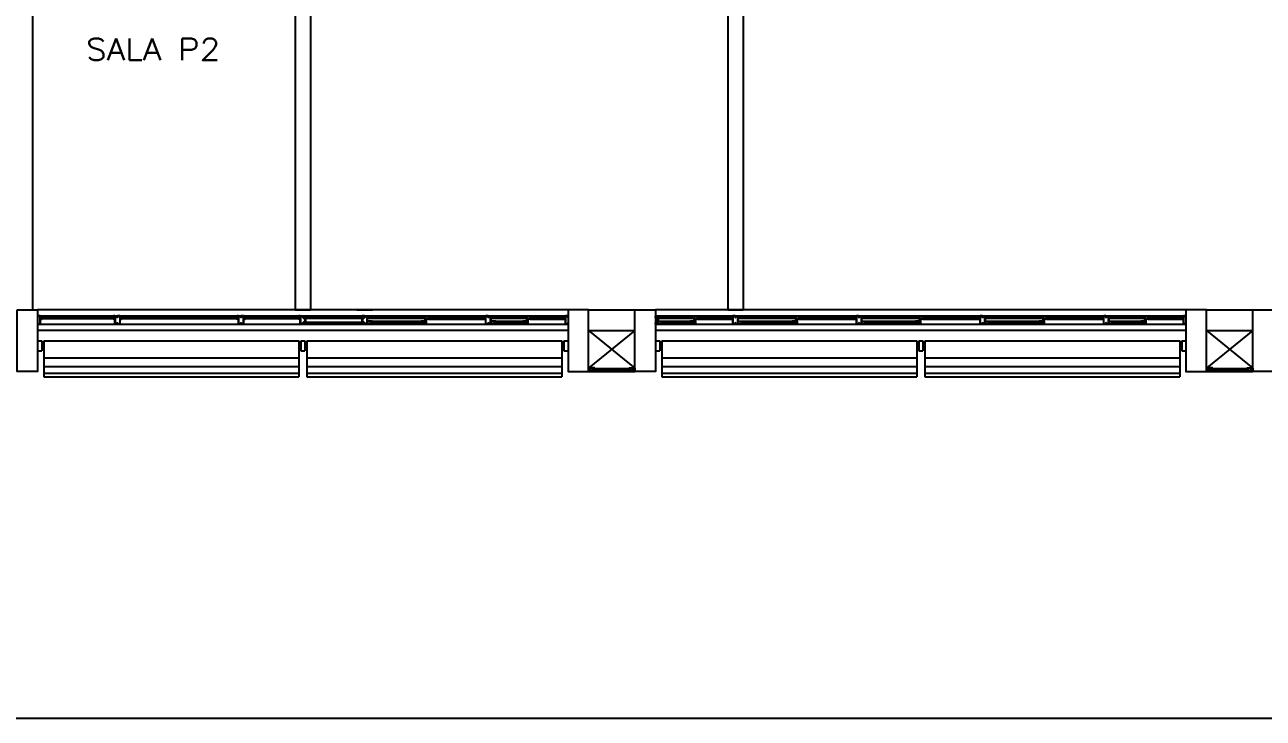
# Model space of a CAD drawing. Header units: millimetres. Extents: x 2801 to 3319, y 1187 to 1422.
# Drawn here: x 3076.25 to 3088.27, y 1337.98 to 1344.72 of the extents above; entities that cross this region are included whole.
import ezdxf

# ---------------------------------------------------------------- set-up
doc = ezdxf.new("R2010")
doc.units = ezdxf.units.MM
for name, color, linetype in [('AR-ALV', 2, 'Continuous'), ('AR-CALÇADA', 1, 'Continuous'), ('AR-ESQ', 1, 'Continuous'), ('AR-ESTC', 3, 'Continuous'), ('AR-PORTA', 1, 'Continuous'), ('AR-SHAFT', 1, 'Continuous'), ('AR-TXTCONG', 2, 'Continuous'), ('BR-LINHAS', 1, 'Continuous'), ('BR-MONTANTE', 242, 'Continuous'), ('BR-PAINEL', 1, 'Continuous'), ('BR-SUPORTE', 1, 'Continuous'), ('DT-ESQ-BAGUETE-C', 2, 'Continuous'), ('DT-ESQ-BAGUETE-V', 1, 'Continuous'), ('DT-ESQ-CHAPA DOBRADA-V', 1, 'Continuous'), ('DT-ESQ-MARCO-V', 1, 'Continuous'), ('DT-ESQ-PERFIL CADEIRA-C', 2, 'Continuous'), ('DT-ESQ-PERFIL CADEIRA-V', 1, 'Continuous'), ('DT-ESQ-PERFIL U SIMPLES-C', 2, 'Continuous'), ('DT-ESQ-PERFIL U-C', 2, 'Continuous'), ('DT-ESQ-PERFIL U-V', 1, 'Continuous'), ('DT-ESQ-VENEZIANA-C', 2, 'Continuous'), ('DT-ESQ-VENEZIANA-V', 2, 'Continuous'), ('DT-ESQ-VIDRO-C', 2, 'Continuous'), ('DT-ESQ-VIDRO-V', 2, 'Continuous')]:
    doc.layers.add(name, color=color, linetype=linetype)
doc.styles.add('S16', font='simplex.shx', dxfattribs={"width": 1.1, "height": 0.16})

# ---------------------------------------------------------------- blocks, each defined once
blk = doc.blocks.new('EF10-P')
at = {"layer": 'DT-ESQ-BAGUETE-C', "ltscale": 0.1}
for points in [[(0.039, -0.075), (0.0255, -0.075), (0.0255, -0.0735), (0.039, -0.0735), (0.039, -0.0615), (0.0255, -0.0615), (0.0255, -0.06), (0.039, -0.06, -0.4142136), (0.0405, -0.0615), (0.0405, -0.0735, -0.4142136)], [(0.736, -0.075), (0.7495, -0.075), (0.7495, -0.0735), (0.736, -0.0735), (0.736, -0.0615), (0.7495, -0.0615), (0.7495, -0.06), (0.736, -0.06, 0.4142136), (0.7345, -0.0615), (0.7345, -0.0735, 0.4142136)], [(0.814, -0.075), (0.8005, -0.075), (0.8005, -0.0735), (0.814, -0.0735), (0.814, -0.0615), (0.8005, -0.0615), (0.8005, -0.06), (0.814, -0.06, -0.4142136), (0.8155, -0.0615), (0.8155, -0.0735, -0.4142136)], [(1.936, -0.075), (1.9495, -0.075), (1.9495, -0.0735), (1.936, -0.0735), (1.936, -0.0615), (1.9495, -0.0615), (1.9495, -0.06), (1.936, -0.06, 0.4142136), (1.9345, -0.0615), (1.9345, -0.0735, 0.4142136)], [(2.014, -0.075), (2.0005, -0.075), (2.0005, -0.0735), (2.014, -0.0735), (2.014, -0.0615), (2.0005, -0.0615), (2.0005, -0.06), (2.014, -0.06, -0.4142136), (2.0155, -0.0615), (2.0155, -0.0735, -0.4142136)], [(2.536, -0.075), (2.5495, -0.075), (2.5495, -0.0735), (2.536, -0.0735), (2.536, -0.0615), (2.5495, -0.0615), (2.5495, -0.06), (2.536, -0.06, 0.4142136), (2.5345, -0.0615), (2.5345, -0.0735, 0.4142136)], [(3.2485, -0.125), (3.235, -0.125), (3.235, -0.1235), (3.248, -0.1235, 0.4142136), (3.2485, -0.123), (3.2485, -0.112, 0.4142136), (3.248, -0.1115), (3.235, -0.1115), (3.235, -0.11), (3.2485, -0.11, -0.4142136), (3.25, -0.1115), (3.25, -0.1235, -0.4142136)], [(3.7265, -0.125), (3.74, -0.125), (3.74, -0.1235), (3.727, -0.1235, -0.4142136), (3.7265, -0.123), (3.7265, -0.112, -0.4142136), (3.727, -0.1115), (3.74, -0.1115), (3.74, -0.11), (3.7265, -0.11, 0.4142136), (3.725, -0.1115), (3.725, -0.1235, 0.4142136)], [(3.81, -0.08), (3.7965, -0.08), (3.7965, -0.0785), (3.8095, -0.0785, 0.4142136), (3.81, -0.078), (3.81, -0.067, 0.4142136), (3.8095, -0.0665), (3.7965, -0.0665), (3.7965, -0.065), (3.81, -0.065, -0.4142136), (3.8115, -0.0665), (3.8115, -0.0785, -0.4142136)], [(4.3015, -0.08), (4.315, -0.08), (4.315, -0.0785), (4.302, -0.0785, -0.4142136), (4.3015, -0.078), (4.3015, -0.067, -0.4142136), (4.302, -0.0665), (4.315, -0.0665), (4.315, -0.065), (4.3015, -0.065, 0.4142136), (4.3, -0.0665), (4.3, -0.0785, 0.4142136)], [(4.4485, -0.125), (4.435, -0.125), (4.435, -0.1235), (4.448, -0.1235, 0.4142136), (4.4485, -0.123), (4.4485, -0.112, 0.4142136), (4.448, -0.1115), (4.435, -0.1115), (4.435, -0.11), (4.4485, -0.11, -0.4142136), (4.45, -0.1115), (4.45, -0.1235, -0.4142136)], [(4.714, -0.125), (4.7275, -0.125), (4.7275, -0.1235), (4.7145, -0.1235, -0.4142136), (4.714, -0.123), (4.714, -0.112, -0.4142136), (4.7145, -0.1115), (4.7275, -0.1115), (4.7275, -0.11), (4.714, -0.11, 0.4142136), (4.7125, -0.1115), (4.7125, -0.1235, 0.4142136)], [(4.7975, -0.08), (4.784, -0.08), (4.784, -0.0785), (4.797, -0.0785, 0.4142136), (4.7975, -0.078), (4.7975, -0.067, 0.4142136), (4.797, -0.0665), (4.784, -0.0665), (4.784, -0.065), (4.7975, -0.065, -0.4142136), (4.799, -0.0665), (4.799, -0.0785, -0.4142136)], [(5.0765, -0.08), (5.09, -0.08), (5.09, -0.0785), (5.077, -0.0785, -0.4142136), (5.0765, -0.078), (5.0765, -0.067, -0.4142136), (5.077, -0.0665), (5.09, -0.0665), (5.09, -0.065), (5.0765, -0.065, 0.4142136), (5.075, -0.0665), (5.075, -0.0785, 0.4142136)]]:
    blk.add_lwpolyline(points, format="xyb", close=True, dxfattribs=at)
at = {"layer": 'DT-ESQ-BAGUETE-V', "ltscale": 0.1}
for p, q in [((3.2485, -0.11), (3.7265, -0.11)), ((3.81, -0.065), (4.3015, -0.065)), ((4.4485, -0.11), (4.714, -0.11)), ((4.7975, -0.065), (5.0765, -0.065))]:
    blk.add_line(p, q, dxfattribs=at)
at = {"layer": 'DT-ESQ-CHAPA DOBRADA-V', "ltscale": 0.1}
for p, q in [((3.2, -0.077), (3.7615, -0.077)), ((3.2, -0.08), (3.7615, -0.08)), ((4.4, -0.077), (4.749, -0.077)), ((4.4, -0.08), (4.749, -0.08))]:
    blk.add_line(p, q, dxfattribs=at)
at = {"layer": 'DT-ESQ-MARCO-V', "ltscale": 0.1}
for p, q in [((0.0235, -0.06), (0.7515, -0.06)), ((0.7985, -0.06), (1.9515, -0.06)), ((1.9985, -0.06), (2.5515, -0.06)), ((2.5985, -0.06), (3.1515, -0.06)), ((0.0235, -0.14), (0.7515, -0.14)), ((0.7985, -0.14), (1.9515, -0.14)), ((1.9985, -0.14), (2.5515, -0.14)), ((2.5985, -0.14), (3.1515, -0.14))]:
    blk.add_line(p, q, dxfattribs=at)
at = {"layer": 'DT-ESQ-PERFIL CADEIRA-C', "ltscale": 0.1}
for p, q in [((3.7635, -0.0885), (3.81, -0.0885)), ((4.35, -0.0885), (4.3015, -0.0885)), ((4.751, -0.0885), (4.7975, -0.0885)), ((5.125, -0.0885), (5.0765, -0.0885)), ((3.2, -0.1335), (3.2485, -0.1335)), ((3.773, -0.1335), (3.7265, -0.1335)), ((4.4, -0.1335), (4.4485, -0.1335)), ((4.7605, -0.1335), (4.714, -0.1335))]:
    blk.add_line(p, q, dxfattribs=at)
for points in [[(3.2485, -0.135), (3.2, -0.135), (3.2, -0.1335), (3.235, -0.1335, -0.1989119), (3.2339, -0.1331, -0.1989128), (3.2335, -0.132), (3.2335, -0.112, 0.4142136), (3.233, -0.1115), (3.2, -0.1115), (3.2, -0.11), (3.2335, -0.11, -0.4142136), (3.235, -0.1115), (3.235, -0.1235), (3.235, -0.125), (3.235, -0.132), (3.2485, -0.132, -1)], [(3.7265, -0.132, 1), (3.7265, -0.135), (3.773, -0.135, 0.4142136), (3.775, -0.133), (3.775, -0.112, 0.4142136), (3.773, -0.11), (3.7415, -0.11, 0.4142136), (3.74, -0.1115), (3.74, -0.132)], [(3.74, -0.1335, 0.1989127), (3.7411, -0.1331, 0.1989133), (3.7415, -0.132), (3.7415, -0.112, -0.4142136), (3.742, -0.1115), (3.773, -0.1115, -0.4142136), (3.7735, -0.112), (3.7735, -0.133, -0.4142136), (3.773, -0.1335)], [(3.81, -0.087, -1), (3.81, -0.09), (3.7635, -0.09, -0.4142136), (3.7615, -0.088), (3.7615, -0.067, -0.4142136), (3.7635, -0.065), (3.795, -0.065, -0.4142136), (3.7965, -0.0665), (3.7965, -0.087)], [(3.7965, -0.0885, -0.1989127), (3.7954, -0.0881, -0.1989133), (3.795, -0.087), (3.795, -0.067, 0.4142136), (3.7945, -0.0665), (3.7635, -0.0665, 0.4142136), (3.763, -0.067), (3.763, -0.088, 0.4142136), (3.7635, -0.0885)], [(4.3015, -0.09), (4.35, -0.09), (4.35, -0.0885), (4.315, -0.0885, 0.1989119), (4.3161, -0.0881, 0.1989128), (4.3165, -0.087), (4.3165, -0.067, -0.4142136), (4.317, -0.0665), (4.35, -0.0665), (4.35, -0.065), (4.3165, -0.065, 0.4142136), (4.315, -0.0665), (4.315, -0.0785), (4.315, -0.08), (4.315, -0.087), (4.3015, -0.087, 1)], [(4.4485, -0.135), (4.4, -0.135), (4.4, -0.1335), (4.435, -0.1335, -0.1989119), (4.4339, -0.1331, -0.1989128), (4.4335, -0.132), (4.4335, -0.112, 0.4142136), (4.433, -0.1115), (4.4, -0.1115), (4.4, -0.11), (4.4335, -0.11, -0.4142136), (4.435, -0.1115), (4.435, -0.1235), (4.435, -0.125), (4.435, -0.132), (4.4485, -0.132, -1)], [(4.714, -0.132, 1), (4.714, -0.135), (4.7605, -0.135, 0.4142136), (4.7625, -0.133), (4.7625, -0.112, 0.4142136), (4.7605, -0.11), (4.729, -0.11, 0.4142136), (4.7275, -0.1115), (4.7275, -0.132)], [(4.7275, -0.1335, 0.1989127), (4.7286, -0.1331, 0.1989133), (4.729, -0.132), (4.729, -0.112, -0.4142136), (4.7295, -0.1115), (4.7605, -0.1115, -0.4142136), (4.761, -0.112), (4.761, -0.133, -0.4142136), (4.7605, -0.1335)], [(4.7975, -0.087, -1), (4.7975, -0.09), (4.751, -0.09, -0.4142136), (4.749, -0.088), (4.749, -0.067, -0.4142136), (4.751, -0.065), (4.7825, -0.065, -0.4142136), (4.784, -0.0665), (4.784, -0.087)], [(4.784, -0.0885, -0.1989127), (4.7829, -0.0881, -0.1989133), (4.7825, -0.087), (4.7825, -0.067, 0.4142136), (4.782, -0.0665), (4.751, -0.0665, 0.4142136), (4.7505, -0.067), (4.7505, -0.088, 0.4142136), (4.751, -0.0885)], [(5.0765, -0.09), (5.125, -0.09), (5.125, -0.0885), (5.09, -0.0885, 0.1989119), (5.0911, -0.0881, 0.1989128), (5.0915, -0.087), (5.0915, -0.067, -0.4142136), (5.092, -0.0665), (5.125, -0.0665), (5.125, -0.065), (5.0915, -0.065, 0.4142136), (5.09, -0.0665), (5.09, -0.0785), (5.09, -0.08), (5.09, -0.087), (5.0765, -0.087, 1)]]:
    blk.add_lwpolyline(points, format="xyb", close=True, dxfattribs=at)
at = {"layer": 'DT-ESQ-PERFIL CADEIRA-V', "ltscale": 0.1}
for p, q in [((3.795, -0.09), (4.3015, -0.09)), ((4.7825, -0.09), (5.0765, -0.09)), ((3.2485, -0.135), (3.7265, -0.135)), ((4.4485, -0.135), (4.714, -0.135))]:
    blk.add_line(p, q, dxfattribs=at)
at = {"layer": 'DT-ESQ-PERFIL U SIMPLES-C', "ltscale": 0.1}
for points in [[(3.7635, -0.102), (3.7715, -0.102), (3.7715, -0.1005), (3.7635, -0.1005, -0.4142136), (3.763, -0.1), (3.763, -0.092, -0.4142136), (3.7635, -0.0915), (3.7715, -0.0915), (3.7715, -0.09), (3.7635, -0.09, 0.4142136), (3.7615, -0.092), (3.7615, -0.1, 0.4142136)], [(3.773, -0.098), (3.765, -0.098), (3.765, -0.0995), (3.773, -0.0995, -0.4142136), (3.7735, -0.1), (3.7735, -0.108, -0.4142136), (3.773, -0.1085), (3.765, -0.1085), (3.765, -0.11), (3.773, -0.11, 0.4142136), (3.775, -0.108), (3.775, -0.1, 0.4142136)], [(4.751, -0.102), (4.759, -0.102), (4.759, -0.1005), (4.751, -0.1005, -0.4142136), (4.7505, -0.1), (4.7505, -0.092, -0.4142136), (4.751, -0.0915), (4.759, -0.0915), (4.759, -0.09), (4.751, -0.09, 0.4142136), (4.749, -0.092), (4.749, -0.1, 0.4142136)], [(4.7605, -0.098), (4.7525, -0.098), (4.7525, -0.0995), (4.7605, -0.0995, -0.4142136), (4.761, -0.1), (4.761, -0.108, -0.4142136), (4.7605, -0.1085), (4.7525, -0.1085), (4.7525, -0.11), (4.7605, -0.11, 0.4142136), (4.7625, -0.108), (4.7625, -0.1, 0.4142136)]]:
    blk.add_lwpolyline(points, format="xyb", close=True, dxfattribs=at)
at = {"layer": 'DT-ESQ-PERFIL U-C', "ltscale": 0.1}
for points in [[(0.025, -0.0905), (0.025, -0.0905, 0.4142136), (0.0235, -0.092), (0.0235, -0.1385), (0.0015, -0.1385), (0.0015, -0.125), (0, -0.125), (0, -0.1385, 0.4142136), (0.0015, -0.14), (0.0235, -0.14, 0.4142136), (0.025, -0.1385), (0.025, -0.092), (0.0385, -0.092, 1), (0.0385, -0.089), (0.025, -0.089), (0.025, -0.0615, 0.4142136), (0.0235, -0.06), (0.0015, -0.06, 0.4142136), (0, -0.0615), (0, -0.075), (0.0015, -0.075), (0.0015, -0.0615), (0.0235, -0.0615), (0.0235, -0.089, 0.4142136), (0.025, -0.0905), (0.0385, -0.0905)], [(0.75, -0.0905), (0.75, -0.0905, -0.4142136), (0.7515, -0.092), (0.7515, -0.1385), (0.7735, -0.1385), (0.7735, -0.125), (0.775, -0.125), (0.775, -0.1385, -0.4142136), (0.7735, -0.14), (0.7515, -0.14, -0.4142136), (0.75, -0.1385), (0.75, -0.092), (0.7365, -0.092, -1), (0.7365, -0.089), (0.75, -0.089), (0.75, -0.0615, -0.4142136), (0.7515, -0.06), (0.7735, -0.06, -0.4142136), (0.775, -0.0615), (0.775, -0.075), (0.7735, -0.075), (0.7735, -0.0615), (0.7515, -0.0615), (0.7515, -0.089, -0.4142136), (0.75, -0.0905), (0.7365, -0.0905)], [(0.8, -0.0905), (0.8, -0.0905, 0.4142136), (0.7985, -0.092), (0.7985, -0.1385), (0.7765, -0.1385), (0.7765, -0.125), (0.775, -0.125), (0.775, -0.1385, 0.4142136), (0.7765, -0.14), (0.7985, -0.14, 0.4142136), (0.8, -0.1385), (0.8, -0.092), (0.8135, -0.092, 1), (0.8135, -0.089), (0.8, -0.089), (0.8, -0.0615, 0.4142136), (0.7985, -0.06), (0.7765, -0.06, 0.4142136), (0.775, -0.0615), (0.775, -0.075), (0.7765, -0.075), (0.7765, -0.0615), (0.7985, -0.0615), (0.7985, -0.089, 0.4142136), (0.8, -0.0905), (0.8135, -0.0905)], [(1.95, -0.0905), (1.95, -0.0905, -0.4142136), (1.9515, -0.092), (1.9515, -0.1385), (1.9735, -0.1385), (1.9735, -0.125), (1.975, -0.125), (1.975, -0.1385, -0.4142136), (1.9735, -0.14), (1.9515, -0.14, -0.4142136), (1.95, -0.1385), (1.95, -0.092), (1.9365, -0.092, -1), (1.9365, -0.089), (1.95, -0.089), (1.95, -0.0615, -0.4142136), (1.9515, -0.06), (1.9735, -0.06, -0.4142136), (1.975, -0.0615), (1.975, -0.075), (1.9735, -0.075), (1.9735, -0.0615), (1.9515, -0.0615), (1.9515, -0.089, -0.4142136), (1.95, -0.0905), (1.9365, -0.0905)], [(2, -0.0905), (2, -0.0905, 0.4142136), (1.9985, -0.092), (1.9985, -0.1385), (1.9765, -0.1385), (1.9765, -0.125), (1.975, -0.125), (1.975, -0.1385, 0.4142136), (1.9765, -0.14), (1.9985, -0.14, 0.4142136), (2, -0.1385), (2, -0.092), (2.0135, -0.092, 1), (2.0135, -0.089), (2, -0.089), (2, -0.0615, 0.4142136), (1.9985, -0.06), (1.9765, -0.06, 0.4142136), (1.975, -0.0615), (1.975, -0.075), (1.9765, -0.075), (1.9765, -0.0615), (1.9985, -0.0615), (1.9985, -0.089, 0.4142136), (2, -0.0905), (2.0135, -0.0905)], [(2.55, -0.0905), (2.55, -0.0905, -0.4142136), (2.5515, -0.092), (2.5515, -0.1385), (2.5735, -0.1385), (2.5735, -0.125), (2.575, -0.125), (2.575, -0.1385, -0.4142136), (2.5735, -0.14), (2.5515, -0.14, -0.4142136), (2.55, -0.1385), (2.55, -0.092), (2.5365, -0.092, -1), (2.5365, -0.089), (2.55, -0.089), (2.55, -0.0615, -0.4142136), (2.5515, -0.06), (2.5735, -0.06, -0.4142136), (2.575, -0.0615), (2.575, -0.075), (2.5735, -0.075), (2.5735, -0.0615), (2.5515, -0.0615), (2.5515, -0.089, -0.4142136), (2.55, -0.0905), (2.5365, -0.0905)]]:
    blk.add_lwpolyline(points, format="xyb", dxfattribs=at)
for points in [[(2.6, -0.1285), (2.6, -0.1385, -0.4142136), (2.5985, -0.14), (2.5765, -0.14, -0.4142136), (2.575, -0.1385), (2.575, -0.125), (2.5765, -0.125), (2.5765, -0.138, 0.4142136), (2.577, -0.1385), (2.598, -0.1385, 0.4142136), (2.5985, -0.138), (2.5985, -0.1285), (2.5855, -0.1285, -0.4142136), (2.584, -0.127), (2.584, -0.117, -0.4142136), (2.5855, -0.1155), (2.5985, -0.1155), (2.5985, -0.0845), (2.5855, -0.0845, -0.4142136), (2.584, -0.083), (2.584, -0.073, -0.4142136), (2.5855, -0.0715), (2.5985, -0.0715), (2.5985, -0.062, 0.4142136), (2.598, -0.0615), (2.577, -0.0615, 0.4142136), (2.5765, -0.062), (2.5765, -0.075), (2.575, -0.075), (2.575, -0.0615, -0.4142136), (2.5765, -0.06), (2.5985, -0.06, -0.4142136), (2.6, -0.0615), (2.6, -0.0715, -0.4142136), (2.5985, -0.073), (2.5855, -0.073), (2.5855, -0.083), (2.5985, -0.083), (2.5985, -0.083, -0.4142136), (2.6, -0.0845), (2.6, -0.1155, -0.4142136), (2.5985, -0.117), (2.5985, -0.117), (2.5855, -0.117), (2.5855, -0.127), (2.5985, -0.127, -0.4142136)], [(3.15, -0.1285), (3.15, -0.1385, 0.4142136), (3.1515, -0.14), (3.1735, -0.14, 0.4142136), (3.175, -0.1385), (3.175, -0.125), (3.1735, -0.125), (3.1735, -0.138, -0.4142136), (3.173, -0.1385), (3.152, -0.1385, -0.4142136), (3.1515, -0.138), (3.1515, -0.1285), (3.1645, -0.1285, 0.4142136), (3.166, -0.127), (3.166, -0.117, 0.4142136), (3.1645, -0.1155), (3.1515, -0.1155), (3.1515, -0.0845), (3.1645, -0.0845, 0.4142136), (3.166, -0.083), (3.166, -0.073, 0.4142136), (3.1645, -0.0715), (3.1515, -0.0715), (3.1515, -0.062, -0.4142136), (3.152, -0.0615), (3.173, -0.0615, -0.4142136), (3.1735, -0.062), (3.1735, -0.075), (3.175, -0.075), (3.175, -0.0615, 0.4142136), (3.1735, -0.06), (3.1515, -0.06, 0.4142136), (3.15, -0.0615), (3.15, -0.0715, 0.4142136), (3.1515, -0.073), (3.1645, -0.073), (3.1645, -0.083), (3.1515, -0.083), (3.1515, -0.083, 0.4142136), (3.15, -0.0845), (3.15, -0.1155, 0.4142136), (3.1515, -0.117), (3.1515, -0.117), (3.1645, -0.117), (3.1645, -0.127), (3.1515, -0.127, 0.4142136)], [(3.175, -0.0615, -0.4142136), (3.1765, -0.06), (3.1985, -0.06, -0.4142136), (3.2, -0.0615), (3.2, -0.1385, -0.4142136), (3.1985, -0.14), (3.1765, -0.14, -0.4142136), (3.175, -0.1385), (3.175, -0.125), (3.1765, -0.125), (3.1765, -0.138, 0.4142136), (3.177, -0.1385), (3.198, -0.1385, 0.4142136), (3.1985, -0.138), (3.1985, -0.062, 0.4142136), (3.198, -0.0615), (3.177, -0.0615, 0.4142136), (3.1765, -0.062), (3.1765, -0.075), (3.175, -0.075)], [(4.375, -0.0615, 0.4142136), (4.3735, -0.06), (4.3515, -0.06, 0.4142136), (4.35, -0.0615), (4.35, -0.1385, 0.4142136), (4.3515, -0.14), (4.3735, -0.14, 0.4142136), (4.375, -0.1385), (4.375, -0.125), (4.3735, -0.125), (4.3735, -0.138, -0.4142136), (4.373, -0.1385), (4.352, -0.1385, -0.4142136), (4.3515, -0.138), (4.3515, -0.062, -0.4142136), (4.352, -0.0615), (4.373, -0.0615, -0.4142136), (4.3735, -0.062), (4.3735, -0.075), (4.375, -0.075)], [(4.375, -0.0615, -0.4142136), (4.3765, -0.06), (4.3985, -0.06, -0.4142136), (4.4, -0.0615), (4.4, -0.1385, -0.4142136), (4.3985, -0.14), (4.3765, -0.14, -0.4142136), (4.375, -0.1385), (4.375, -0.125), (4.3765, -0.125), (4.3765, -0.138, 0.4142136), (4.377, -0.1385), (4.398, -0.1385, 0.4142136), (4.3985, -0.138), (4.3985, -0.062, 0.4142136), (4.398, -0.0615), (4.377, -0.0615, 0.4142136), (4.3765, -0.062), (4.3765, -0.075), (4.375, -0.075)], [(5.15, -0.0615, 0.4142136), (5.1485, -0.06), (5.1265, -0.06, 0.4142136), (5.125, -0.0615), (5.125, -0.1385, 0.4142136), (5.1265, -0.14), (5.1485, -0.14, 0.4142136), (5.15, -0.1385), (5.15, -0.125), (5.1485, -0.125), (5.1485, -0.138, -0.4142136), (5.148, -0.1385), (5.127, -0.1385, -0.4142136), (5.1265, -0.138), (5.1265, -0.062, -0.4142136), (5.127, -0.0615), (5.148, -0.0615, -0.4142136), (5.1485, -0.062), (5.1485, -0.075), (5.15, -0.075)]]:
    blk.add_lwpolyline(points, format="xyb", close=True, dxfattribs=at)
at = {"layer": 'DT-ESQ-PERFIL U-V', "ltscale": 0.1}
for p, q in [((3.1985, -0.06), (4.3515, -0.06)), ((4.3985, -0.06), (5.1265, -0.06)), ((3.1985, -0.14), (4.3515, -0.14)), ((4.3985, -0.14), (5.1265, -0.14))]:
    blk.add_line(p, q, dxfattribs=at)
at = {"layer": 'DT-ESQ-VIDRO-C', "ltscale": 0.1}
for points in [[(0.027, -0.087), (0.027, -0.077), (0.748, -0.077), (0.748, -0.087)], [(0.802, -0.087), (0.802, -0.077), (1.948, -0.077), (1.948, -0.087)], [(2.002, -0.087), (2.002, -0.077), (2.548, -0.077), (2.548, -0.087)], [(3.1625, -0.081), (3.1625, -0.075), (2.5875, -0.075), (2.5875, -0.081)], [(4.3125, -0.085), (4.3125, -0.082), (3.799, -0.082), (3.799, -0.085)], [(5.0875, -0.085), (5.0875, -0.082), (4.7865, -0.082), (4.7865, -0.085)], [(3.238, -0.13), (3.238, -0.127), (3.737, -0.127), (3.737, -0.13)], [(4.438, -0.13), (4.438, -0.127), (4.7245, -0.127), (4.7245, -0.13)]]:
    blk.add_lwpolyline(points, close=True, dxfattribs=at)
at = {"layer": 'DT-ESQ-VIDRO-V', "ltscale": 0.1}
blk.add_lwpolyline([(3.1625, -0.119), (3.1625, -0.125), (2.5875, -0.125), (2.5875, -0.119)], close=True, dxfattribs=at)
blk = doc.blocks.new('EF40-P')
at = {"layer": 'DT-ESQ-BAGUETE-C', "color": 2, "ltscale": 0.1}
for points in [[(0.073, -0.125), (0.06, -0.125), (0.06, -0.124), (0.073, -0.124, 0.414214), (0.073, -0.123), (0.073, -0.112, 0.414214), (0.073, -0.112), (0.06, -0.112), (0.06, -0.11), (0.073, -0.11, -0.414214), (0.075, -0.112), (0.075, -0.124, -0.414214)], [(0.339, -0.125), (0.352, -0.125), (0.352, -0.124), (0.34, -0.124, -0.414214), (0.339, -0.123), (0.339, -0.112, -0.414214), (0.34, -0.112), (0.352, -0.112), (0.352, -0.11), (0.339, -0.11, 0.414214), (0.337, -0.112), (0.337, -0.124, 0.414214)], [(0.422, -0.08), (0.409, -0.08), (0.409, -0.079), (0.422, -0.079, 0.414214), (0.422, -0.078), (0.422, -0.067, 0.414214), (0.422, -0.067), (0.409, -0.067), (0.409, -0.065), (0.422, -0.065, -0.414214), (0.424, -0.067), (0.424, -0.079, -0.414214)], [(0.702, -0.08), (0.715, -0.08), (0.715, -0.079), (0.702, -0.079, -0.414214), (0.702, -0.078), (0.702, -0.067, -0.414214), (0.702, -0.067), (0.715, -0.067), (0.715, -0.065), (0.702, -0.065, 0.414214), (0.7, -0.067), (0.7, -0.079, 0.414214)], [(0.848, -0.125), (0.835, -0.125), (0.835, -0.124), (0.848, -0.124, 0.414214), (0.848, -0.123), (0.848, -0.112, 0.414214), (0.848, -0.112), (0.835, -0.112), (0.835, -0.11), (0.848, -0.11, -0.414214), (0.85, -0.112), (0.85, -0.124, -0.414214)], [(1.326, -0.125), (1.34, -0.125), (1.34, -0.124), (1.327, -0.124, -0.414214), (1.326, -0.123), (1.326, -0.112, -0.414214), (1.327, -0.112), (1.34, -0.112), (1.34, -0.11), (1.326, -0.11, 0.414214), (1.325, -0.112), (1.325, -0.124, 0.414214)], [(1.41, -0.08), (1.396, -0.08), (1.396, -0.079), (1.409, -0.079, 0.414214), (1.41, -0.078), (1.41, -0.067, 0.414214), (1.409, -0.067), (1.396, -0.067), (1.396, -0.065), (1.41, -0.065, -0.414214), (1.411, -0.067), (1.411, -0.079, -0.414214)], [(1.901, -0.08), (1.915, -0.08), (1.915, -0.079), (1.902, -0.079, -0.414214), (1.901, -0.078), (1.901, -0.067, -0.414214), (1.902, -0.067), (1.915, -0.067), (1.915, -0.065), (1.901, -0.065, 0.414214), (1.9, -0.067), (1.9, -0.079, 0.414214)], [(2.048, -0.125), (2.035, -0.125), (2.035, -0.124), (2.048, -0.124, 0.414214), (2.048, -0.123), (2.048, -0.112, 0.414214), (2.048, -0.112), (2.035, -0.112), (2.035, -0.11), (2.048, -0.11, -0.414214), (2.05, -0.112), (2.05, -0.124, -0.414214)], [(2.526, -0.125), (2.54, -0.125), (2.54, -0.124), (2.527, -0.124, -0.414214), (2.526, -0.123), (2.526, -0.112, -0.414214), (2.527, -0.112), (2.54, -0.112), (2.54, -0.11), (2.526, -0.11, 0.414214), (2.525, -0.112), (2.525, -0.124, 0.414214)], [(2.61, -0.08), (2.596, -0.08), (2.596, -0.079), (2.609, -0.079, 0.414214), (2.61, -0.078), (2.61, -0.067, 0.414214), (2.609, -0.067), (2.596, -0.067), (2.596, -0.065), (2.61, -0.065, -0.414214), (2.611, -0.067), (2.611, -0.079, -0.414214)], [(3.101, -0.08), (3.115, -0.08), (3.115, -0.079), (3.102, -0.079, -0.414214), (3.101, -0.078), (3.101, -0.067, -0.414214), (3.102, -0.067), (3.115, -0.067), (3.115, -0.065), (3.101, -0.065, 0.414214), (3.1, -0.067), (3.1, -0.079, 0.414214)], [(3.248, -0.125), (3.235, -0.125), (3.235, -0.124), (3.248, -0.124, 0.414214), (3.248, -0.123), (3.248, -0.112, 0.414214), (3.248, -0.112), (3.235, -0.112), (3.235, -0.11), (3.248, -0.11, -0.414214), (3.25, -0.112), (3.25, -0.124, -0.414214)], [(3.726, -0.125), (3.74, -0.125), (3.74, -0.124), (3.727, -0.124, -0.414214), (3.726, -0.123), (3.726, -0.112, -0.414214), (3.727, -0.112), (3.74, -0.112), (3.74, -0.11), (3.726, -0.11, 0.414214), (3.725, -0.112), (3.725, -0.124, 0.414214)], [(3.81, -0.08), (3.796, -0.08), (3.796, -0.079), (3.809, -0.079, 0.414214), (3.81, -0.078), (3.81, -0.067, 0.414214), (3.809, -0.067), (3.796, -0.067), (3.796, -0.065), (3.81, -0.065, -0.414214), (3.811, -0.067), (3.811, -0.079, -0.414214)], [(4.301, -0.08), (4.315, -0.08), (4.315, -0.079), (4.302, -0.079, -0.414214), (4.301, -0.078), (4.301, -0.067, -0.414214), (4.302, -0.067), (4.315, -0.067), (4.315, -0.065), (4.301, -0.065, 0.414214), (4.3, -0.067), (4.3, -0.079, 0.414214)], [(4.448, -0.125), (4.435, -0.125), (4.435, -0.124), (4.448, -0.124, 0.414214), (4.448, -0.123), (4.448, -0.112, 0.414214), (4.448, -0.112), (4.435, -0.112), (4.435, -0.11), (4.448, -0.11, -0.414214), (4.45, -0.112), (4.45, -0.124, -0.414214)], [(4.714, -0.125), (4.727, -0.125), (4.727, -0.124), (4.714, -0.124, -0.414214), (4.714, -0.123), (4.714, -0.112, -0.414214), (4.714, -0.112), (4.727, -0.112), (4.727, -0.11), (4.714, -0.11, 0.414214), (4.712, -0.112), (4.712, -0.124, 0.414214)], [(4.797, -0.08), (4.784, -0.08), (4.784, -0.079), (4.797, -0.079, 0.414214), (4.797, -0.078), (4.797, -0.067, 0.414214), (4.797, -0.067), (4.784, -0.067), (4.784, -0.065), (4.797, -0.065, -0.414214), (4.799, -0.067), (4.799, -0.079, -0.414214)], [(5.076, -0.08), (5.09, -0.08), (5.09, -0.079), (5.077, -0.079, -0.414214), (5.076, -0.078), (5.076, -0.067, -0.414214), (5.077, -0.067), (5.09, -0.067), (5.09, -0.065), (5.076, -0.065, 0.414214), (5.075, -0.067), (5.075, -0.079, 0.414214)]]:
    blk.add_lwpolyline(points, format="xyb", close=True, dxfattribs=at)
at = {"layer": 'DT-ESQ-BAGUETE-V', "color": 1, "ltscale": 0.1}
for p, q in [((0.073, -0.11), (0.339, -0.11)), ((0.848, -0.11), (1.326, -0.11)), ((2.048, -0.11), (2.526, -0.11)), ((3.248, -0.11), (3.726, -0.11)), ((4.448, -0.11), (4.714, -0.11))]:
    blk.add_line(p, q, dxfattribs=at)
at = {"layer": 'DT-ESQ-BAGUETE-V', "ltscale": 0.1}
for p, q in [((0.422, -0.065), (0.702, -0.065)), ((1.41, -0.065), (1.901, -0.065)), ((2.61, -0.065), (3.101, -0.065)), ((3.81, -0.065), (4.301, -0.065)), ((4.797, -0.065), (5.076, -0.065))]:
    blk.add_line(p, q, dxfattribs=at)
at = {"layer": 'DT-ESQ-CHAPA DOBRADA-V', "ltscale": 0.1}
for p, q in [((0.025, -0.077), (0.374, -0.077)), ((0.025, -0.08), (0.374, -0.08)), ((0.8, -0.077), (1.361, -0.077)), ((0.8, -0.08), (1.361, -0.08)), ((4.4, -0.077), (4.749, -0.077)), ((4.4, -0.08), (4.749, -0.08))]:
    blk.add_line(p, q, dxfattribs=at)
at = {"layer": 'DT-ESQ-CHAPA DOBRADA-V', "color": 1, "ltscale": 0.1}
for p, q in [((2, -0.077), (2.561, -0.077)), ((2, -0.08), (2.561, -0.08)), ((3.2, -0.077), (3.761, -0.077)), ((3.2, -0.08), (3.761, -0.08))]:
    blk.add_line(p, q, dxfattribs=at)
at = {"layer": 'DT-ESQ-PERFIL CADEIRA-C', "color": 2, "ltscale": 0.1}
for p, q in [((0.376, -0.088), (0.422, -0.088)), ((0.75, -0.088), (0.702, -0.088)), ((1.363, -0.088), (1.41, -0.088)), ((1.95, -0.088), (1.901, -0.088)), ((2.563, -0.088), (2.61, -0.088)), ((3.15, -0.088), (3.101, -0.088)), ((3.763, -0.088), (3.81, -0.088)), ((4.35, -0.088), (4.301, -0.088)), ((4.751, -0.088), (4.797, -0.088)), ((5.125, -0.088), (5.076, -0.088)), ((0.025, -0.134), (0.073, -0.134)), ((0.385, -0.134), (0.339, -0.134)), ((0.8, -0.134), (0.848, -0.134)), ((1.373, -0.134), (1.326, -0.134)), ((2, -0.134), (2.048, -0.134)), ((2.573, -0.134), (2.526, -0.134)), ((3.2, -0.134), (3.248, -0.134)), ((3.773, -0.134), (3.726, -0.134)), ((4.76, -0.134), (4.714, -0.134))]:
    blk.add_line(p, q, dxfattribs=at)
at = {"layer": 'DT-ESQ-PERFIL CADEIRA-C', "ltscale": 0.1}
blk.add_line((4.4, -0.134), (4.448, -0.134), dxfattribs=at)
at = {"layer": 'DT-ESQ-PERFIL CADEIRA-C', "color": 2, "ltscale": 0.1}
for points in [[(0.073, -0.135), (0.025, -0.135), (0.025, -0.134), (0.06, -0.134, -0.198912), (0.059, -0.133, -0.198913), (0.058, -0.132), (0.058, -0.112, 0.414214), (0.058, -0.112), (0.025, -0.112), (0.025, -0.11), (0.058, -0.11, -0.414214), (0.06, -0.112), (0.06, -0.124), (0.06, -0.125), (0.06, -0.132), (0.073, -0.132, -1)], [(0.339, -0.132, 1), (0.339, -0.135), (0.385, -0.135, 0.414214), (0.387, -0.133), (0.387, -0.112, 0.414214), (0.385, -0.11), (0.354, -0.11, 0.414214), (0.352, -0.112), (0.352, -0.132)], [(0.352, -0.134, 0.198913), (0.354, -0.133, 0.198913), (0.354, -0.132), (0.354, -0.112, -0.414214), (0.354, -0.112), (0.385, -0.112, -0.414214), (0.386, -0.112), (0.386, -0.133, -0.414214), (0.385, -0.134)], [(0.422, -0.087, -1), (0.422, -0.09), (0.376, -0.09, -0.414214), (0.374, -0.088), (0.374, -0.067, -0.414214), (0.376, -0.065), (0.407, -0.065, -0.414214), (0.409, -0.067), (0.409, -0.087)], [(0.409, -0.088, -0.198913), (0.408, -0.088, -0.198913), (0.407, -0.087), (0.407, -0.067, 0.414214), (0.407, -0.067), (0.376, -0.067, 0.414214), (0.375, -0.067), (0.375, -0.088, 0.414214), (0.376, -0.088)], [(0.702, -0.09), (0.75, -0.09), (0.75, -0.088), (0.715, -0.088, 0.198912), (0.716, -0.088, 0.198913), (0.716, -0.087), (0.716, -0.067, -0.414214), (0.717, -0.067), (0.75, -0.067), (0.75, -0.065), (0.716, -0.065, 0.414214), (0.715, -0.067), (0.715, -0.079), (0.715, -0.08), (0.715, -0.087), (0.702, -0.087, 1)], [(0.848, -0.135), (0.8, -0.135), (0.8, -0.134), (0.835, -0.134, -0.198912), (0.834, -0.133, -0.198913), (0.833, -0.132), (0.833, -0.112, 0.414214), (0.833, -0.112), (0.8, -0.112), (0.8, -0.11), (0.833, -0.11, -0.414214), (0.835, -0.112), (0.835, -0.124), (0.835, -0.125), (0.835, -0.132), (0.848, -0.132, -1)], [(1.326, -0.132, 1), (1.326, -0.135), (1.373, -0.135, 0.414214), (1.375, -0.133), (1.375, -0.112, 0.414214), (1.373, -0.11), (1.341, -0.11, 0.414214), (1.34, -0.112), (1.34, -0.132)], [(1.34, -0.134, 0.198913), (1.341, -0.133, 0.198913), (1.341, -0.132), (1.341, -0.112, -0.414214), (1.342, -0.112), (1.373, -0.112, -0.414214), (1.373, -0.112), (1.373, -0.133, -0.414214), (1.373, -0.134)], [(1.41, -0.087, -1), (1.41, -0.09), (1.363, -0.09, -0.414214), (1.361, -0.088), (1.361, -0.067, -0.414214), (1.363, -0.065), (1.395, -0.065, -0.414214), (1.396, -0.067), (1.396, -0.087)], [(1.396, -0.088, -0.198913), (1.395, -0.088, -0.198913), (1.395, -0.087), (1.395, -0.067, 0.414214), (1.394, -0.067), (1.363, -0.067, 0.414214), (1.363, -0.067), (1.363, -0.088, 0.414214), (1.363, -0.088)], [(1.901, -0.09), (1.95, -0.09), (1.95, -0.088), (1.915, -0.088, 0.198912), (1.916, -0.088, 0.198913), (1.916, -0.087), (1.916, -0.067, -0.414214), (1.917, -0.067), (1.95, -0.067), (1.95, -0.065), (1.916, -0.065, 0.414214), (1.915, -0.067), (1.915, -0.079), (1.915, -0.08), (1.915, -0.087), (1.901, -0.087, 1)], [(2.048, -0.135), (2, -0.135), (2, -0.134), (2.035, -0.134, -0.198912), (2.034, -0.133, -0.198913), (2.033, -0.132), (2.033, -0.112, 0.414214), (2.033, -0.112), (2, -0.112), (2, -0.11), (2.033, -0.11, -0.414214), (2.035, -0.112), (2.035, -0.124), (2.035, -0.125), (2.035, -0.132), (2.048, -0.132, -1)], [(2.526, -0.132, 1), (2.526, -0.135), (2.573, -0.135, 0.414214), (2.575, -0.133), (2.575, -0.112, 0.414214), (2.573, -0.11), (2.541, -0.11, 0.414214), (2.54, -0.112), (2.54, -0.132)], [(2.54, -0.134, 0.198913), (2.541, -0.133, 0.198913), (2.541, -0.132), (2.541, -0.112, -0.414214), (2.542, -0.112), (2.573, -0.112, -0.414214), (2.573, -0.112), (2.573, -0.133, -0.414214), (2.573, -0.134)], [(2.61, -0.087, -1), (2.61, -0.09), (2.563, -0.09, -0.414214), (2.561, -0.088), (2.561, -0.067, -0.414214), (2.563, -0.065), (2.595, -0.065, -0.414214), (2.596, -0.067), (2.596, -0.087)], [(2.596, -0.088, -0.198913), (2.595, -0.088, -0.198913), (2.595, -0.087), (2.595, -0.067, 0.414214), (2.594, -0.067), (2.563, -0.067, 0.414214), (2.563, -0.067), (2.563, -0.088, 0.414214), (2.563, -0.088)], [(3.101, -0.09), (3.15, -0.09), (3.15, -0.088), (3.115, -0.088, 0.198912), (3.116, -0.088, 0.198913), (3.116, -0.087), (3.116, -0.067, -0.414214), (3.117, -0.067), (3.15, -0.067), (3.15, -0.065), (3.116, -0.065, 0.414214), (3.115, -0.067), (3.115, -0.079), (3.115, -0.08), (3.115, -0.087), (3.101, -0.087, 1)], [(3.248, -0.135), (3.2, -0.135), (3.2, -0.134), (3.235, -0.134, -0.198912), (3.234, -0.133, -0.198913), (3.233, -0.132), (3.233, -0.112, 0.414214), (3.233, -0.112), (3.2, -0.112), (3.2, -0.11), (3.233, -0.11, -0.414214), (3.235, -0.112), (3.235, -0.124), (3.235, -0.125), (3.235, -0.132), (3.248, -0.132, -1)], [(3.726, -0.132, 1), (3.726, -0.135), (3.773, -0.135, 0.414214), (3.775, -0.133), (3.775, -0.112, 0.414214), (3.773, -0.11), (3.741, -0.11, 0.414214), (3.74, -0.112), (3.74, -0.132)], [(3.74, -0.134, 0.198913), (3.741, -0.133, 0.198913), (3.741, -0.132), (3.741, -0.112, -0.414214), (3.742, -0.112), (3.773, -0.112, -0.414214), (3.773, -0.112), (3.773, -0.133, -0.414214), (3.773, -0.134)], [(3.81, -0.087, -1), (3.81, -0.09), (3.763, -0.09, -0.414214), (3.761, -0.088), (3.761, -0.067, -0.414214), (3.763, -0.065), (3.795, -0.065, -0.414214), (3.796, -0.067), (3.796, -0.087)], [(3.796, -0.088, -0.198913), (3.795, -0.088, -0.198913), (3.795, -0.087), (3.795, -0.067, 0.414214), (3.794, -0.067), (3.763, -0.067, 0.414214), (3.763, -0.067), (3.763, -0.088, 0.414214), (3.763, -0.088)], [(4.301, -0.09), (4.35, -0.09), (4.35, -0.088), (4.315, -0.088, 0.198912), (4.316, -0.088, 0.198913), (4.316, -0.087), (4.316, -0.067, -0.414214), (4.317, -0.067), (4.35, -0.067), (4.35, -0.065), (4.316, -0.065, 0.414214), (4.315, -0.067), (4.315, -0.079), (4.315, -0.08), (4.315, -0.087), (4.301, -0.087, 1)], [(4.448, -0.135), (4.4, -0.135), (4.4, -0.134), (4.435, -0.134, -0.198912), (4.434, -0.133, -0.198913), (4.433, -0.132), (4.433, -0.112, 0.414214), (4.433, -0.112), (4.4, -0.112), (4.4, -0.11), (4.433, -0.11, -0.414214), (4.435, -0.112), (4.435, -0.124), (4.435, -0.125), (4.435, -0.132), (4.448, -0.132, -1)], [(4.714, -0.132, 1), (4.714, -0.135), (4.76, -0.135, 0.414214), (4.762, -0.133), (4.762, -0.112, 0.414214), (4.76, -0.11), (4.729, -0.11, 0.414214), (4.727, -0.112), (4.727, -0.132)], [(4.727, -0.134, 0.198913), (4.729, -0.133, 0.198913), (4.729, -0.132), (4.729, -0.112, -0.414214), (4.729, -0.112), (4.76, -0.112, -0.414214), (4.761, -0.112), (4.761, -0.133, -0.414214), (4.76, -0.134)], [(4.797, -0.087, -1), (4.797, -0.09), (4.751, -0.09, -0.414214), (4.749, -0.088), (4.749, -0.067, -0.414214), (4.751, -0.065), (4.782, -0.065, -0.414214), (4.784, -0.067), (4.784, -0.087)], [(4.784, -0.088, -0.198913), (4.783, -0.088, -0.198913), (4.782, -0.087), (4.782, -0.067, 0.414214), (4.782, -0.067), (4.751, -0.067, 0.414214), (4.75, -0.067), (4.75, -0.088, 0.414214), (4.751, -0.088)], [(5.076, -0.09), (5.125, -0.09), (5.125, -0.088), (5.09, -0.088, 0.198912), (5.091, -0.088, 0.198913), (5.091, -0.087), (5.091, -0.067, -0.414214), (5.092, -0.067), (5.125, -0.067), (5.125, -0.065), (5.091, -0.065, 0.414214), (5.09, -0.067), (5.09, -0.079), (5.09, -0.08), (5.09, -0.087), (5.076, -0.087, 1)]]:
    blk.add_lwpolyline(points, format="xyb", close=True, dxfattribs=at)
at = {"layer": 'DT-ESQ-PERFIL CADEIRA-V', "ltscale": 0.1}
for p, q in [((0.407, -0.09), (0.702, -0.09)), ((1.395, -0.09), (1.901, -0.09))]:
    blk.add_line(p, q, dxfattribs=at)
at = {"layer": 'DT-ESQ-PERFIL CADEIRA-V', "color": 1, "ltscale": 0.1}
for p, q in [((2.595, -0.09), (3.101, -0.09)), ((3.795, -0.09), (4.301, -0.09)), ((4.782, -0.09), (5.076, -0.09)), ((0.073, -0.135), (0.339, -0.135)), ((0.848, -0.135), (1.326, -0.135)), ((2.048, -0.135), (2.526, -0.135)), ((4.448, -0.135), (4.714, -0.135))]:
    blk.add_line(p, q, dxfattribs=at)
at = {"layer": 'DT-ESQ-PERFIL CADEIRA-V', "color": 2, "ltscale": 0.1}
blk.add_line((3.248, -0.135), (3.726, -0.135), dxfattribs=at)
at = {"layer": 'DT-ESQ-PERFIL U SIMPLES-C', "color": 2, "ltscale": 0.1}
for points in [[(0.376, -0.102), (0.384, -0.102), (0.384, -0.1), (0.376, -0.1, -0.414214), (0.375, -0.1), (0.375, -0.092, -0.414214), (0.376, -0.091), (0.384, -0.091), (0.384, -0.09), (0.376, -0.09, 0.414214), (0.374, -0.092), (0.374, -0.1, 0.414214)], [(0.385, -0.098), (0.378, -0.098), (0.378, -0.1), (0.385, -0.1, -0.414214), (0.386, -0.1), (0.386, -0.108, -0.414214), (0.385, -0.109), (0.378, -0.109), (0.378, -0.11), (0.385, -0.11, 0.414214), (0.387, -0.108), (0.387, -0.1, 0.414214)], [(1.363, -0.102), (1.371, -0.102), (1.371, -0.1), (1.363, -0.1, -0.414214), (1.363, -0.1), (1.363, -0.092, -0.414214), (1.363, -0.091), (1.371, -0.091), (1.371, -0.09), (1.363, -0.09, 0.414214), (1.361, -0.092), (1.361, -0.1, 0.414214)], [(1.373, -0.098), (1.365, -0.098), (1.365, -0.1), (1.373, -0.1, -0.414214), (1.373, -0.1), (1.373, -0.108, -0.414214), (1.373, -0.109), (1.365, -0.109), (1.365, -0.11), (1.373, -0.11, 0.414214), (1.375, -0.108), (1.375, -0.1, 0.414214)], [(2.563, -0.102), (2.571, -0.102), (2.571, -0.1), (2.563, -0.1, -0.414214), (2.563, -0.1), (2.563, -0.092, -0.414214), (2.563, -0.091), (2.571, -0.091), (2.571, -0.09), (2.563, -0.09, 0.414214), (2.561, -0.092), (2.561, -0.1, 0.414214)], [(2.573, -0.098), (2.565, -0.098), (2.565, -0.1), (2.573, -0.1, -0.414214), (2.573, -0.1), (2.573, -0.108, -0.414214), (2.573, -0.109), (2.565, -0.109), (2.565, -0.11), (2.573, -0.11, 0.414214), (2.575, -0.108), (2.575, -0.1, 0.414214)], [(3.763, -0.102), (3.771, -0.102), (3.771, -0.1), (3.763, -0.1, -0.414214), (3.763, -0.1), (3.763, -0.092, -0.414214), (3.763, -0.091), (3.771, -0.091), (3.771, -0.09), (3.763, -0.09, 0.414214), (3.761, -0.092), (3.761, -0.1, 0.414214)], [(3.773, -0.098), (3.765, -0.098), (3.765, -0.1), (3.773, -0.1, -0.414214), (3.773, -0.1), (3.773, -0.108, -0.414214), (3.773, -0.109), (3.765, -0.109), (3.765, -0.11), (3.773, -0.11, 0.414214), (3.775, -0.108), (3.775, -0.1, 0.414214)], [(4.751, -0.102), (4.759, -0.102), (4.759, -0.1), (4.751, -0.1, -0.414214), (4.75, -0.1), (4.75, -0.092, -0.414214), (4.751, -0.091), (4.759, -0.091), (4.759, -0.09), (4.751, -0.09, 0.414214), (4.749, -0.092), (4.749, -0.1, 0.414214)], [(4.76, -0.098), (4.752, -0.098), (4.752, -0.1), (4.76, -0.1, -0.414214), (4.761, -0.1), (4.761, -0.108, -0.414214), (4.76, -0.109), (4.752, -0.109), (4.752, -0.11), (4.76, -0.11, 0.414214), (4.762, -0.108), (4.762, -0.1, 0.414214)]]:
    blk.add_lwpolyline(points, format="xyb", close=True, dxfattribs=at)
at = {"layer": 'DT-ESQ-PERFIL U-C', "color": 2, "ltscale": 0.1}
for points in [[(0, -0.062, -0.414214), (0.001, -0.06), (0.023, -0.06, -0.414214), (0.025, -0.062), (0.025, -0.139, -0.414214), (0.023, -0.14), (0.001, -0.14, -0.414214), (0, -0.139), (0, -0.125), (0.001, -0.125), (0.001, -0.138, 0.414214), (0.002, -0.139), (0.023, -0.139, 0.414214), (0.023, -0.138), (0.023, -0.062, 0.414214), (0.023, -0.062), (0.002, -0.062, 0.414214), (0.001, -0.062), (0.001, -0.075), (0, -0.075)], [(0.775, -0.062, 0.414214), (0.773, -0.06), (0.751, -0.06, 0.414214), (0.75, -0.062), (0.75, -0.139, 0.414214), (0.751, -0.14), (0.773, -0.14, 0.414214), (0.775, -0.139), (0.775, -0.125), (0.773, -0.125), (0.773, -0.138, -0.414214), (0.773, -0.139), (0.752, -0.139, -0.414214), (0.751, -0.138), (0.751, -0.062, -0.414214), (0.752, -0.062), (0.773, -0.062, -0.414214), (0.773, -0.062), (0.773, -0.075), (0.775, -0.075)], [(0.775, -0.062, -0.414214), (0.776, -0.06), (0.798, -0.06, -0.414214), (0.8, -0.062), (0.8, -0.139, -0.414214), (0.798, -0.14), (0.776, -0.14, -0.414214), (0.775, -0.139), (0.775, -0.125), (0.776, -0.125), (0.776, -0.138, 0.414214), (0.777, -0.139), (0.798, -0.139, 0.414214), (0.798, -0.138), (0.798, -0.062, 0.414214), (0.798, -0.062), (0.777, -0.062, 0.414214), (0.776, -0.062), (0.776, -0.075), (0.775, -0.075)], [(1.975, -0.062, 0.414214), (1.973, -0.06), (1.951, -0.06, 0.414214), (1.95, -0.062), (1.95, -0.139, 0.414214), (1.951, -0.14), (1.973, -0.14, 0.414214), (1.975, -0.139), (1.975, -0.125), (1.973, -0.125), (1.973, -0.138, -0.414214), (1.973, -0.139), (1.952, -0.139, -0.414214), (1.951, -0.138), (1.951, -0.062, -0.414214), (1.952, -0.062), (1.973, -0.062, -0.414214), (1.973, -0.062), (1.973, -0.075), (1.975, -0.075)], [(1.975, -0.062, -0.414214), (1.976, -0.06), (1.998, -0.06, -0.414214), (2, -0.062), (2, -0.139, -0.414214), (1.998, -0.14), (1.976, -0.14, -0.414214), (1.975, -0.139), (1.975, -0.125), (1.976, -0.125), (1.976, -0.138, 0.414214), (1.977, -0.139), (1.998, -0.139, 0.414214), (1.998, -0.138), (1.998, -0.062, 0.414214), (1.998, -0.062), (1.977, -0.062, 0.414214), (1.976, -0.062), (1.976, -0.075), (1.975, -0.075)], [(3.175, -0.062, 0.414214), (3.173, -0.06), (3.151, -0.06, 0.414214), (3.15, -0.062), (3.15, -0.139, 0.414214), (3.151, -0.14), (3.173, -0.14, 0.414214), (3.175, -0.139), (3.175, -0.125), (3.173, -0.125), (3.173, -0.138, -0.414214), (3.173, -0.139), (3.152, -0.139, -0.414214), (3.151, -0.138), (3.151, -0.062, -0.414214), (3.152, -0.062), (3.173, -0.062, -0.414214), (3.173, -0.062), (3.173, -0.075), (3.175, -0.075)], [(3.175, -0.062, -0.414214), (3.176, -0.06), (3.198, -0.06, -0.414214), (3.2, -0.062), (3.2, -0.139, -0.414214), (3.198, -0.14), (3.176, -0.14, -0.414214), (3.175, -0.139), (3.175, -0.125), (3.176, -0.125), (3.176, -0.138, 0.414214), (3.177, -0.139), (3.198, -0.139, 0.414214), (3.198, -0.138), (3.198, -0.062, 0.414214), (3.198, -0.062), (3.177, -0.062, 0.414214), (3.176, -0.062), (3.176, -0.075), (3.175, -0.075)], [(4.375, -0.062, 0.414214), (4.373, -0.06), (4.351, -0.06, 0.414214), (4.35, -0.062), (4.35, -0.139, 0.414214), (4.351, -0.14), (4.373, -0.14, 0.414214), (4.375, -0.139), (4.375, -0.125), (4.373, -0.125), (4.373, -0.138, -0.414214), (4.373, -0.139), (4.352, -0.139, -0.414214), (4.351, -0.138), (4.351, -0.062, -0.414214), (4.352, -0.062), (4.373, -0.062, -0.414214), (4.373, -0.062), (4.373, -0.075), (4.375, -0.075)], [(4.375, -0.062, -0.414214), (4.376, -0.06), (4.398, -0.06, -0.414214), (4.4, -0.062), (4.4, -0.139, -0.414214), (4.398, -0.14), (4.376, -0.14, -0.414214), (4.375, -0.139), (4.375, -0.125), (4.376, -0.125), (4.376, -0.138, 0.414214), (4.377, -0.139), (4.398, -0.139, 0.414214), (4.398, -0.138), (4.398, -0.062, 0.414214), (4.398, -0.062), (4.377, -0.062, 0.414214), (4.376, -0.062), (4.376, -0.075), (4.375, -0.075)], [(5.15, -0.062, 0.414214), (5.148, -0.06), (5.126, -0.06, 0.414214), (5.125, -0.062), (5.125, -0.139, 0.414214), (5.126, -0.14), (5.148, -0.14, 0.414214), (5.15, -0.139), (5.15, -0.125), (5.148, -0.125), (5.148, -0.138, -0.414214), (5.148, -0.139), (5.127, -0.139, -0.414214), (5.126, -0.138), (5.126, -0.062, -0.414214), (5.127, -0.062), (5.148, -0.062, -0.414214), (5.148, -0.062), (5.148, -0.075), (5.15, -0.075)]]:
    blk.add_lwpolyline(points, format="xyb", close=True, dxfattribs=at)
at = {"layer": 'DT-ESQ-PERFIL U-V', "color": 1, "ltscale": 0.1}
for p, q in [((0.023, -0.06), (0.751, -0.06)), ((0.798, -0.06), (1.951, -0.06)), ((1.998, -0.06), (3.151, -0.06)), ((4.398, -0.06), (5.126, -0.06)), ((0.023, -0.14), (0.751, -0.14)), ((0.798, -0.14), (1.951, -0.14)), ((1.998, -0.14), (3.151, -0.14)), ((4.398, -0.14), (5.126, -0.14))]:
    blk.add_line(p, q, dxfattribs=at)
at = {"layer": 'DT-ESQ-PERFIL U-V', "ltscale": 0.1}
for p, q in [((3.198, -0.06), (4.351, -0.06)), ((3.198, -0.14), (4.351, -0.14))]:
    blk.add_line(p, q, dxfattribs=at)
at = {"layer": 'DT-ESQ-VIDRO-C', "ltscale": 0.1}
for points in [[(0.713, -0.085), (0.713, -0.082), (0.411, -0.082), (0.411, -0.085)], [(1.912, -0.085), (1.912, -0.082), (1.399, -0.082), (1.399, -0.085)], [(3.112, -0.085), (3.112, -0.082), (2.599, -0.082), (2.599, -0.085)], [(4.312, -0.085), (4.312, -0.082), (3.799, -0.082), (3.799, -0.085)], [(5.087, -0.085), (5.087, -0.082), (4.786, -0.082), (4.786, -0.085)], [(0.063, -0.13), (0.063, -0.127), (0.349, -0.127), (0.349, -0.13)], [(0.838, -0.13), (0.838, -0.127), (1.337, -0.127), (1.337, -0.13)], [(2.038, -0.13), (2.038, -0.127), (2.537, -0.127), (2.537, -0.13)], [(3.238, -0.13), (3.238, -0.127), (3.737, -0.127), (3.737, -0.13)], [(4.438, -0.13), (4.438, -0.127), (4.724, -0.127), (4.724, -0.13)]]:
    blk.add_lwpolyline(points, close=True, dxfattribs=at)
blk = doc.blocks.new('BR-MODULO1')
at = {"layer": 'BR-LINHAS'}
for p, q in [((0.06, -0.265), (2.535, -0.265)), ((0.06, -0.352), (2.535, -0.352)), ((2.615, -0.265), (5.09, -0.265)), ((2.615, -0.352), (5.09, -0.352)), ((0.06, -0.415), (2.535, -0.415)), ((2.615, -0.415), (5.09, -0.415))]:
    blk.add_line(p, q, dxfattribs=at)
at = {"layer": 'BR-MONTANTE'}
for p, q in [((0, -0.1), (0, -0.2)), ((0, -0.1), (0.04, -0.1)), ((0.04, -0.1), (0.04, -0.2)), ((2.555, -0.1), (2.595, -0.1)), ((2.555, -0.1), (2.555, -0.2)), ((2.595, -0.1), (2.595, -0.2)), ((5.11, -0.1), (5.11, -0.2)), ((5.11, -0.1), (5.15, -0.1)), ((5.15, -0.1), (5.15, -0.2)), ((0, -0.2), (0.04, -0.2)), ((2.555, -0.2), (2.595, -0.2)), ((5.11, -0.2), (5.15, -0.2))]:
    blk.add_line(p, q, dxfattribs=at)
at = {"layer": 'BR-PAINEL'}
for p, q in [((0.06, -0.1), (2.535, -0.1)), ((0.06, -0.1), (0.06, -0.45)), ((2.535, -0.1), (2.535, -0.45)), ((2.615, -0.1), (2.615, -0.45)), ((2.615, -0.1), (5.09, -0.1)), ((5.09, -0.1), (5.09, -0.45)), ((0.06, -0.45), (2.535, -0.45)), ((2.615, -0.45), (5.09, -0.45))]:
    blk.add_line(p, q, dxfattribs=at)
at = {"layer": 'BR-SUPORTE'}
for p, q in [((0.04, -0.14), (0.06, -0.14)), ((0.04, -0.16), (0.06, -0.16)), ((0.05, -0.14), (0.05, -0.16)), ((2.535, -0.14), (2.555, -0.14)), ((2.535, -0.16), (2.555, -0.16)), ((2.545, -0.14), (2.545, -0.16)), ((2.615, -0.14), (2.595, -0.14)), ((2.615, -0.16), (2.595, -0.16)), ((2.605, -0.14), (2.605, -0.16)), ((5.09, -0.14), (5.11, -0.14)), ((5.09, -0.16), (5.11, -0.16)), ((5.1, -0.14), (5.1, -0.16))]:
    blk.add_line(p, q, dxfattribs=at)
blk = doc.blocks.new('EF01C-P')
at = {"layer": 'DT-ESQ-BAGUETE-C', "ltscale": 0.1}
for points in [[(0.002, 0.035), (0.015, 0.035), (0.015, 0.033), (0.002, 0.033), (0.002, 0.005), (0.015, 0.005), (0.015, 0.004), (0.002, 0.004, -0.414214), (0, 0.005), (0, 0.033, -0.414214)], [(0.448, 0.035), (0.435, 0.035), (0.435, 0.033), (0.448, 0.033), (0.448, 0.005), (0.435, 0.005), (0.435, 0.004), (0.448, 0.004, 0.414214), (0.45, 0.005), (0.45, 0.033, 0.414214)]]:
    blk.add_lwpolyline(points, format="xyb", close=True, dxfattribs=at)
at = {"layer": 'DT-ESQ-PERFIL CADEIRA-C', "ltscale": 0.1}
for points in [[(0.01, 0.002), (0.01, 0.003), (0.002, 0.003, 1), (0.002, 0), (0.015, 0, 0.414214), (0.016, 0.002), (0.016, 0.033), (0.043, 0.033)], [(0.043, 0.006), (0.018, 0.006), (0.018, 0.016), (0.016, 0.016), (0.016, 0.006, 0.414214), (0.018, 0.005), (0.043, 0.005), (0.056, 0.005, 1), (0.056, 0.008), (0.043, 0.008), (0.043, 0.02), (0.043, 0.032), (0.056, 0.032, 1), (0.056, 0.035), (0.043, 0.035), (0.016, 0.035, 0.414214), (0.015, 0.033), (0.015, 0.002), (0.002, 0.002)], [(0.041, 0.02), (0.041, 0.032, -0.414214), (0.043, 0.033), (0.056, 0.033)], [(0.041, 0.02), (0.041, 0.008, 0.414214), (0.043, 0.006), (0.056, 0.006)], [(0.407, 0.006), (0.432, 0.006), (0.432, 0.016), (0.433, 0.016), (0.433, 0.006, -0.414214), (0.432, 0.005), (0.407, 0.005), (0.394, 0.005, -1), (0.394, 0.008), (0.407, 0.008), (0.407, 0.02), (0.407, 0.032), (0.394, 0.032, -1), (0.394, 0.035), (0.407, 0.035), (0.433, 0.035, -0.414214), (0.435, 0.033), (0.435, 0.002), (0.448, 0.002)], [(0.408, 0.02), (0.408, 0.032, 0.414214), (0.407, 0.033), (0.394, 0.033)], [(0.408, 0.02), (0.408, 0.008, -0.414214), (0.407, 0.006), (0.394, 0.006)], [(0.44, 0.002), (0.44, 0.003), (0.448, 0.003, -1), (0.448, 0), (0.435, 0, -0.414214), (0.433, 0.002), (0.433, 0.033), (0.407, 0.033)]]:
    blk.add_lwpolyline(points, format="xyb", dxfattribs=at)
at = {"layer": 'DT-ESQ-PERFIL CADEIRA-V', "ltscale": 0.1}
blk.add_line((0.015, 0), (0.435, 0), dxfattribs=at)
at = {"layer": 'DT-ESQ-VENEZIANA-C', "ltscale": 0.1}
for p, q in [((0.043, 0.011), (0.407, 0.011)), ((0.043, 0.009), (0.407, 0.009))]:
    blk.add_line(p, q, dxfattribs=at)
at = {"layer": 'DT-ESQ-VENEZIANA-V', "ltscale": 0.1}
blk.add_line((0.043, 0.031), (0.407, 0.031), dxfattribs=at)

msp = doc.modelspace()

# ---------------------------------------------------------------- linework, layer by layer
at = {"layer": 'AR-ALV'}
for p, q in [((3083.075, 1350.275), (3083.075, 1341.95)), ((3083.225, 1350.275), (3083.225, 1341.95)), ((3079.025, 1346.75), (3079.025, 1341.95)), ((3076.325, 1346.6), (3076.325, 1341.95)), ((3078.875, 1346.6), (3078.875, 1341.95)), ((3078.875, 1341.95), (3079.025, 1341.95)), ((3079.475, 1341.95), (3079.625, 1341.95)), ((3081.725, 1341.95), (3082.175, 1341.95)), ((3083.075, 1341.95), (3083.225, 1341.95)), ((3087.725, 1341.95), (3088.175, 1341.95)), ((3081.725, 1341.75), (3082.175, 1341.75)), ((3087.725, 1341.75), (3088.175, 1341.75))]:
    msp.add_line(p, q, dxfattribs=at)
at = {"layer": 'AR-CALÇADA'}
msp.add_line((3058.6, 1337.981), (3116.529, 1337.981), dxfattribs=at)
at = {"layer": 'AR-ESQ'}
for p, q in [((3081.525, 1341.95), (3076.375, 1341.95)), ((3087.525, 1341.95), (3082.375, 1341.95)), ((3081.525, 1341.75), (3076.375, 1341.75)), ((3087.525, 1341.75), (3082.375, 1341.75))]:
    msp.add_line(p, q, dxfattribs=at)
at = {"layer": 'AR-ESTC'}
for points in [[(3076.175, 1341.95), (3076.375, 1341.95), (3076.375, 1341.35), (3076.175, 1341.35)], [(3081.725, 1341.95), (3081.525, 1341.95), (3081.525, 1341.35), (3081.725, 1341.35)], [(3082.175, 1341.95), (3082.375, 1341.95), (3082.375, 1341.35), (3082.175, 1341.35)], [(3087.725, 1341.95), (3087.525, 1341.95), (3087.525, 1341.35), (3087.725, 1341.35)], [(3088.175, 1341.95), (3088.375, 1341.95), (3088.375, 1341.35), (3088.175, 1341.35)]]:
    msp.add_lwpolyline(points, close=True, dxfattribs=at)
at = {"layer": 'AR-SHAFT'}
for p, q in [((3081.725, 1341.75), (3082.175, 1341.383)), ((3082.175, 1341.75), (3081.726, 1341.385)), ((3087.725, 1341.75), (3088.175, 1341.383)), ((3088.175, 1341.75), (3087.726, 1341.385))]:
    msp.add_line(p, q, dxfattribs=at)

# ---------------------------------------------------------------- block references
at = {"layer": 'AR-ESQ'}
for name, p in [('EF10-P', (3076.375, 1341.95)), ('EF40-P', (3082.375, 1341.95)), ('EF01C-P', (3081.725, 1341.35)), ('EF01C-P', (3087.725, 1341.35))]:
    msp.add_blockref(name, p, dxfattribs=at)
at = {"layer": 'AR-PORTA'}
for p in [(3076.375, 1341.75), (3082.375, 1341.75)]:
    msp.add_blockref('BR-MODULO1', p, dxfattribs=at)

# ---------------------------------------------------------------- texts
at = {"layer": 'AR-TXTCONG', "style": 'S16', "width": 1.1}
msp.add_text('SALA P2', height=0.2128, dxfattribs=at).set_placement((3076.845, 1344.375))

doc.saveas('drawing.dxf')
